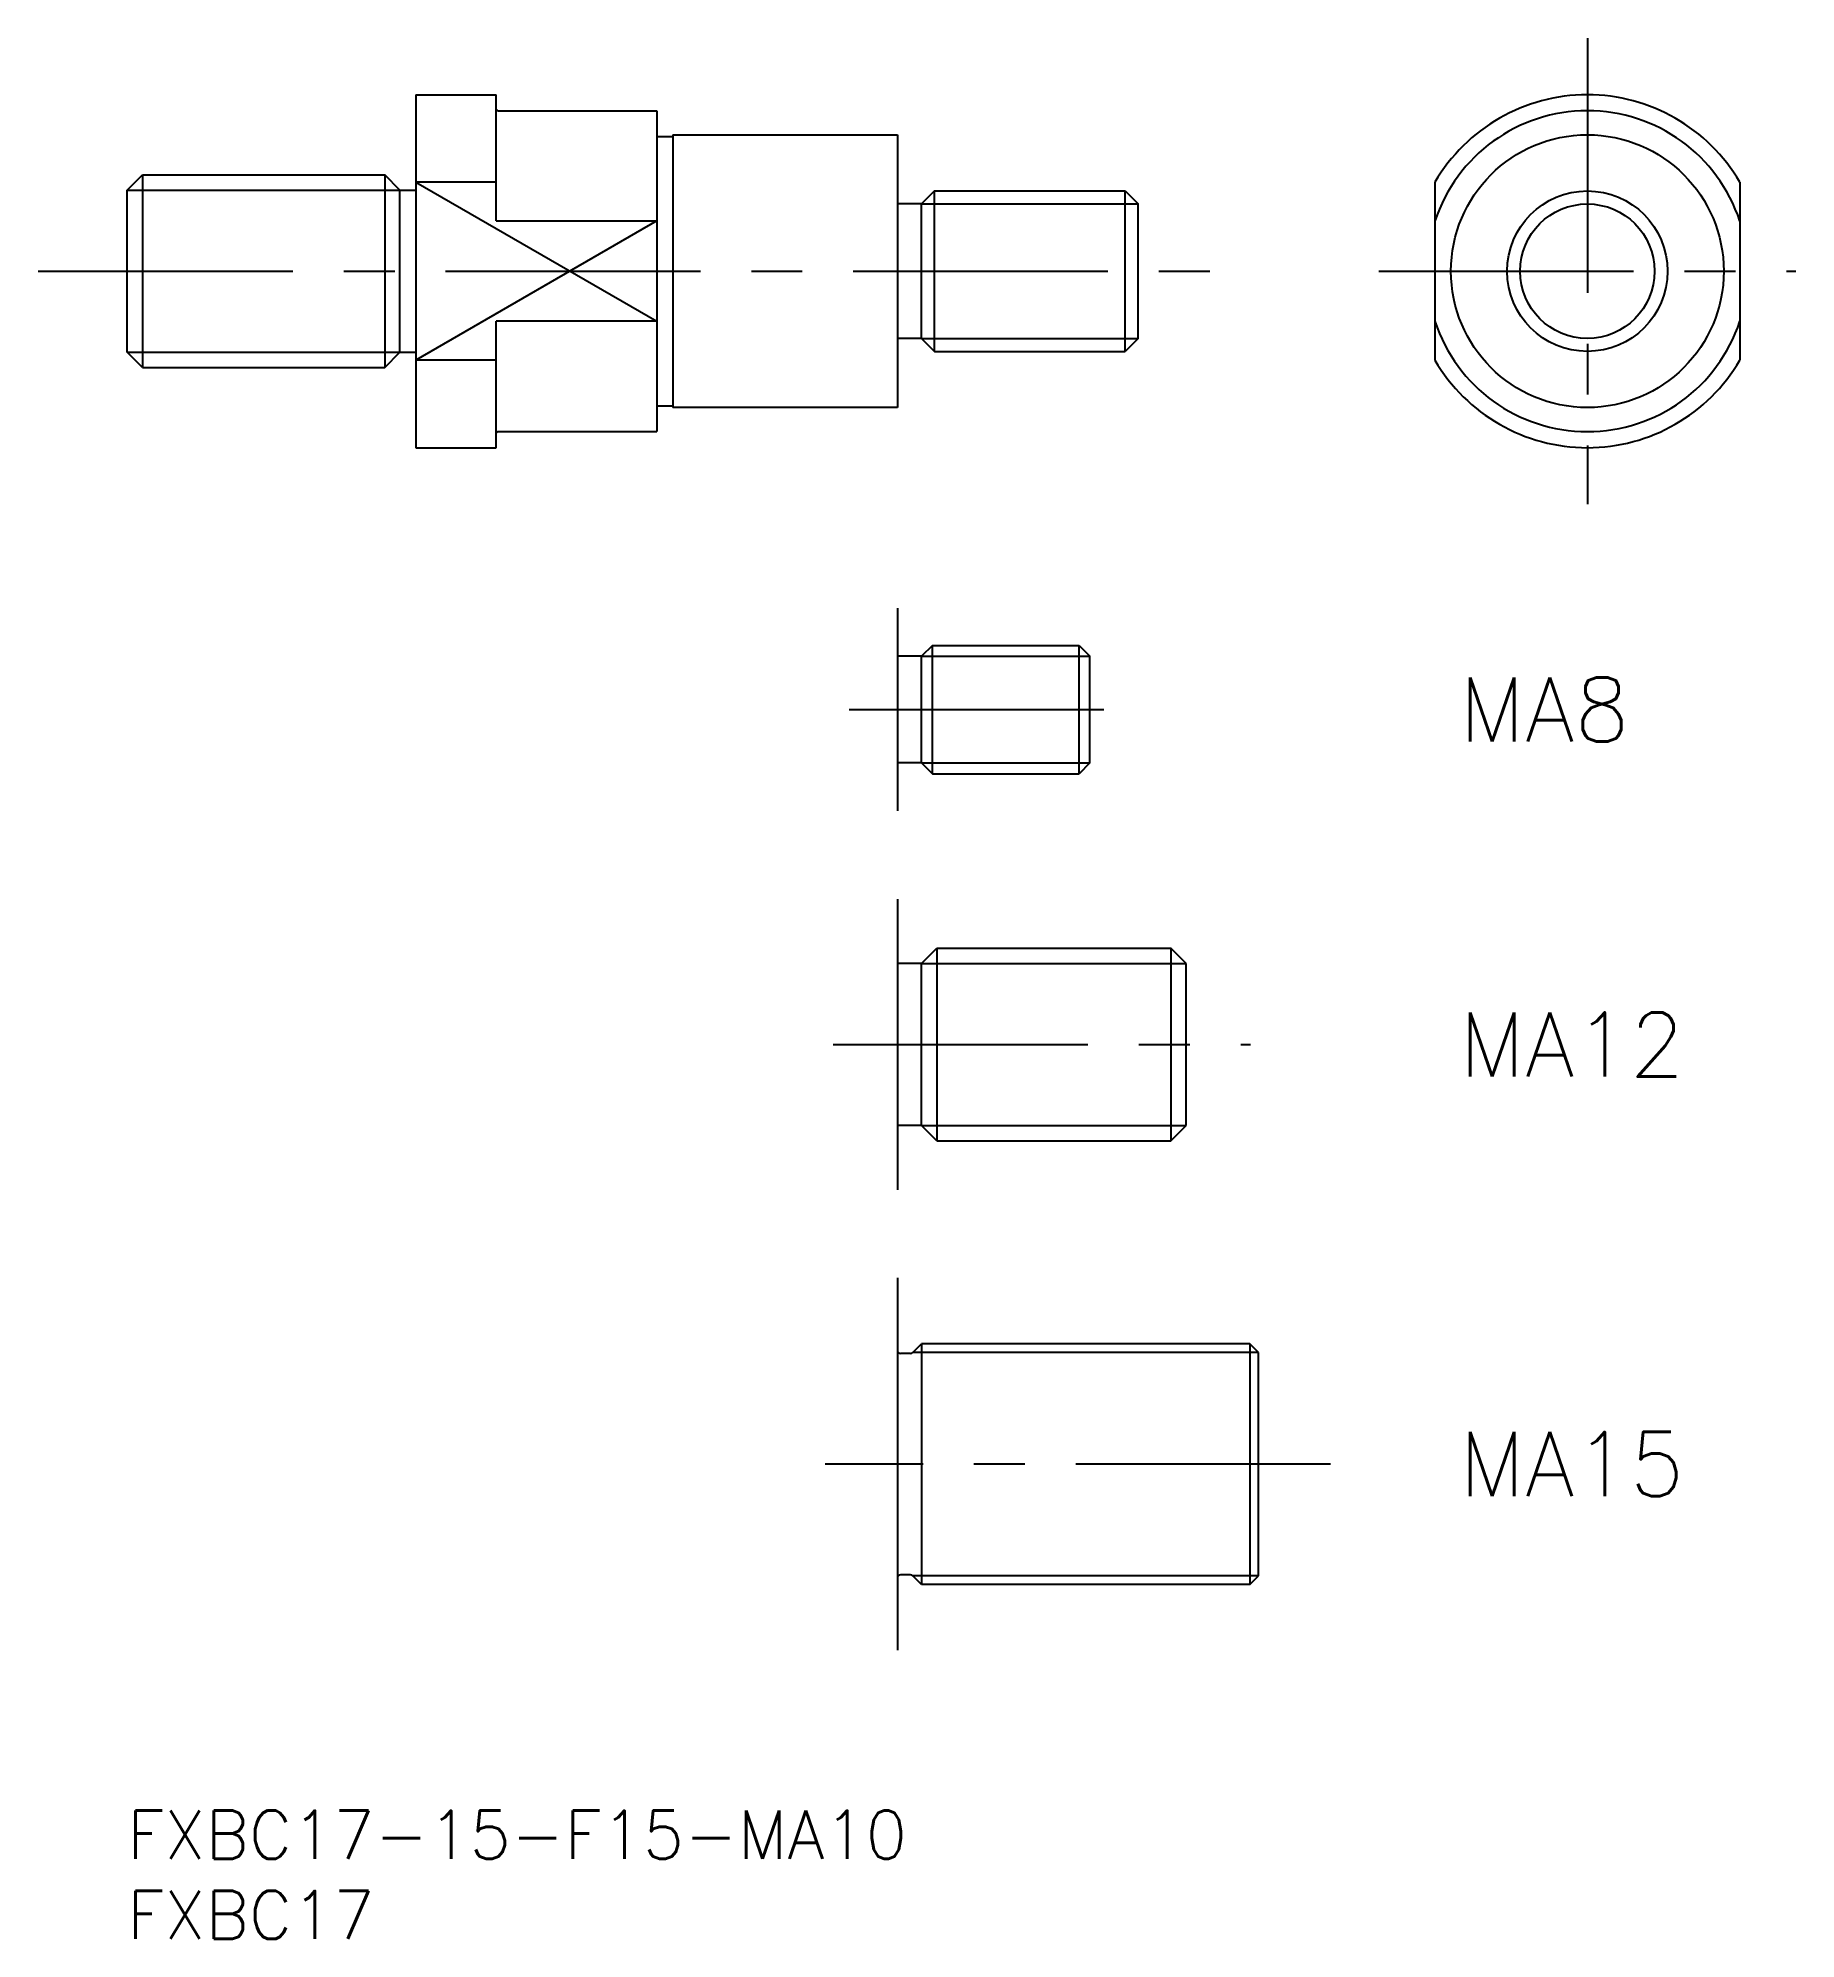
# Model space of a CAD drawing. Extents: x -6 to 104, y -8 to 110.
import ezdxf

# ---------------------------------------------------------------- set-up
doc = ezdxf.new("R2010")
doc.units = 0
doc.header["$LTSCALE"] = 0.5
doc.linetypes.add('CENTER', pattern=[50.8, 31.75, -6.35, 6.35, -6.35])
for name, color, linetype in [('MSM_CENTER', 1, 'CENTER'), ('MSM_CONTINUOUS', 7, 'CONTINUOUS'), ('MSM_NARROW', 5, 'CONTINUOUS'), ('MSM_PART_NUMBER', 7, 'CONTINUOUS')]:
    doc.layers.add(name, color=color, linetype=linetype)
doc.styles.get("Standard").update_dxf_attribs({"font": 'txt.shx', "height": 3, "bigfont": 'bigfont.shx'})

# ---------------------------------------------------------------- blocks, each defined once
blk = doc.blocks.new('*U4')
at = {"layer": 'MSM_PART_NUMBER'}
blk.add_text('FXBC17-15-F15-MA10', height=3, dxfattribs=at).set_placement((0, -3))
blk = doc.blocks.new('*U5')
at = {"layer": 'MSM_PART_NUMBER'}
blk.add_text('FXBC17', height=3, dxfattribs=at).set_placement((0, -8))
blk = doc.blocks.new('*U6')
at = {"layer": 'MSM_PART_NUMBER'}
blk.add_text('MA8', height=4, dxfattribs=at).set_placement((83, 66.6295))
blk = doc.blocks.new('*U7')
at = {"layer": 'MSM_PART_NUMBER'}
blk.add_text('MA12', height=4, dxfattribs=at).set_placement((83, 45.753))
blk = doc.blocks.new('*U8')
at = {"layer": 'MSM_PART_NUMBER'}
blk.add_text('MA15', height=4, dxfattribs=at).set_placement((83, 19.6))

msp = doc.modelspace()

# ---------------------------------------------------------------- linework, layer by layer
at = {"layer": 'MSM_CENTER'}
for p, q in [((91, 110.48), (91, 81.42)), ((-5.55, 95.95), (68, 95.95)), ((78, 95.95), (104, 95.95)), ((45, 68.63), (63, 68.63)), ((44, 47.75), (70, 47.75)), ((75, 21.6), (43.5, 21.6))]:
    msp.add_line(p, q, dxfattribs=at)
at = {"layer": 'MSM_CONTINUOUS'}
for p, q in [((18, 106.95), (18, 84.95)), ((18, 106.95), (23, 106.95)), ((23, 99.08), (23, 106.95)), ((23.1, 105.95), (33, 105.95)), ((33, 105.95), (33, 85.95)), ((33, 104.35), (34, 104.35)), ((34, 104.45), (48, 104.45)), ((34, 104.45), (34, 87.45)), ((48, 104.45), (48, 87.45)), ((0, 101.01), (0.95, 101.95)), ((0.95, 101.95), (16.05, 101.95)), ((0.95, 101.95), (0.95, 89.95)), ((17, 101.01), (16.05, 101.95)), ((16.05, 101.95), (16.05, 89.95)), ((0, 90.9), (0, 101.01)), ((17, 90.9), (17, 101.01)), ((17, 101.01), (18, 101.01)), ((23, 101.5), (18, 101.5)), ((50.31, 100.95), (49.5, 100.14)), ((50.31, 100.95), (62.19, 100.95)), ((50.31, 90.95), (50.31, 100.95)), ((62.19, 90.95), (62.19, 100.95)), ((62.19, 100.95), (63, 100.14)), ((81.5, 101.5), (81.5, 90.41)), ((100.5, 101.5), (100.5, 90.41)), ((49.5, 100.14), (48, 100.14)), ((49.5, 91.76), (49.5, 100.14)), ((63, 91.76), (63, 100.14)), ((23, 99.08), (33, 99.08)), ((23, 84.95), (23, 92.83)), ((33, 92.83), (23, 92.83)), ((49.5, 91.76), (48, 91.76)), ((49.5, 91.76), (50.31, 90.95)), ((63, 91.76), (62.19, 90.95)), ((0.95, 89.95), (0, 90.9)), ((16.05, 89.95), (17, 90.9)), ((17, 90.9), (18, 90.9)), ((23, 90.41), (18, 90.41)), ((50.31, 90.95), (62.19, 90.95)), ((0.95, 89.95), (16.05, 89.95)), ((33, 87.55), (34, 87.55)), ((48, 87.45), (34, 87.45)), ((23.1, 85.95), (33, 85.95)), ((18, 84.95), (23, 84.95)), ((48, 74.95), (48, 62.31)), ((50.18, 72.63), (49.5, 71.95)), ((50.18, 72.63), (59.32, 72.63)), ((50.18, 64.63), (50.18, 72.63)), ((59.32, 64.63), (59.32, 72.63)), ((59.32, 72.63), (60, 71.95)), ((49.5, 71.95), (48, 71.95)), ((49.5, 65.31), (49.5, 71.95)), ((60, 65.31), (60, 71.95)), ((49.5, 65.31), (48, 65.31)), ((49.5, 65.31), (50.18, 64.63)), ((60, 65.31), (59.32, 64.63)), ((50.18, 64.63), (59.32, 64.63)), ((48, 56.81), (48, 38.7)), ((49.5, 52.81), (50.45, 53.75)), ((50.45, 53.75), (65.05, 53.75)), ((50.45, 53.75), (50.45, 41.75)), ((66, 52.81), (65.05, 53.75)), ((65.05, 53.75), (65.05, 41.75)), ((49.5, 52.81), (48, 52.81)), ((49.5, 42.7), (49.5, 52.81)), ((66, 42.7), (66, 52.81)), ((49.5, 42.7), (48, 42.7)), ((50.45, 41.75), (49.5, 42.7)), ((65.05, 41.75), (66, 42.7)), ((50.45, 41.75), (65.05, 41.75)), ((48, 33.2), (48, 10)), ((48.82, 28.5), (48.2, 28.5)), ((48.96, 28.56), (49.5, 29.1)), ((69.96, 29.1), (49.5, 29.1)), ((49.5, 29.1), (49.5, 14.1)), ((70.5, 28.56), (69.96, 29.1)), ((69.96, 29.1), (69.96, 14.1)), ((70.5, 14.64), (70.5, 28.56)), ((48.82, 14.7), (48.2, 14.7)), ((49.5, 14.1), (48.96, 14.64)), ((69.96, 14.1), (70.5, 14.64)), ((69.96, 14.1), (49.5, 14.1))]:
    msp.add_line(p, q, dxfattribs=at)
for radius in [8.5, 5]:
    msp.add_circle((91, 95.95), radius, dxfattribs=at)
for centre, radius, start, end in [((91, 95.95), 11, 30.2726, 149.7274), ((23.1, 106.05), 0.1, 180, 270), ((91, 95.95), 10, 18.1949, 161.8051), ((91, 95.95), 10, 198.1949, 341.8051), ((91, 95.95), 11, 210.2726, 329.7274), ((23.1, 85.85), 0.1, 90, 180), ((48.2, 28.7), 0.2, 180, 270), ((48.82, 28.7), 0.2, 270, 315), ((48.2, 14.5), 0.2, 90, 180), ((48.82, 14.5), 0.2, 45, 90)]:
    msp.add_arc(centre, radius, start, end, dxfattribs=at)
at = {"layer": 'MSM_NARROW'}
for p, q in [((0, 101.01), (17, 101.01)), ((18, 101.5), (33, 92.83)), ((49.5, 100.14), (63, 100.14)), ((33, 99.08), (18, 90.41)), ((49.5, 91.76), (63, 91.76)), ((0, 90.9), (17, 90.9)), ((49.5, 71.95), (60, 71.95)), ((49.5, 65.31), (60, 65.31)), ((49.5, 52.81), (66, 52.81)), ((49.5, 42.7), (66, 42.7)), ((70.5, 28.56), (48.96, 28.56)), ((70.5, 14.64), (48.96, 14.64))]:
    msp.add_line(p, q, dxfattribs=at)
msp.add_circle((91, 95.95), 4.19, dxfattribs=at)

# ---------------------------------------------------------------- block references
at = {"layer": 'MSM_CONTINUOUS'}
for name in ['*U6', '*U7', '*U8', '*U4', '*U5']:
    msp.add_blockref(name, (0, 0), dxfattribs=at)

doc.saveas('drawing.dxf')
